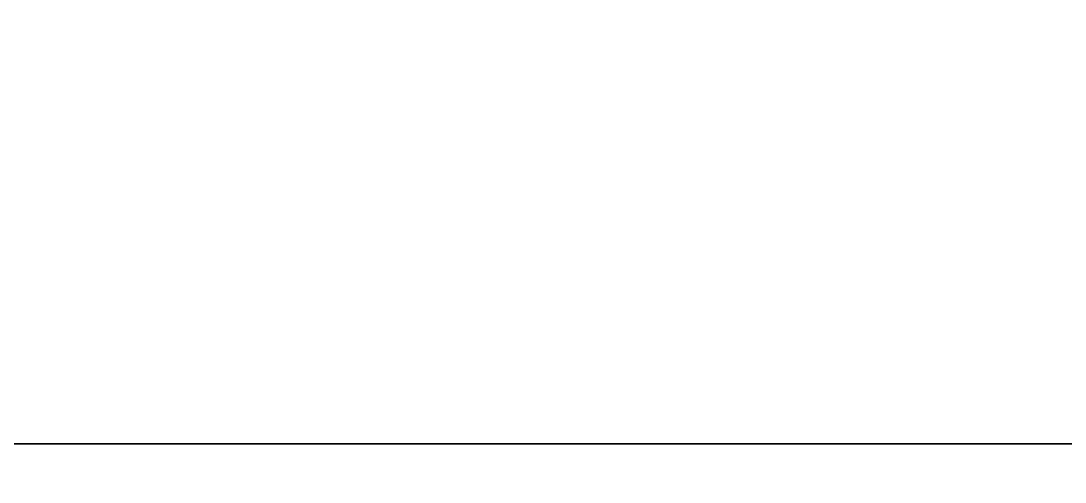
# Model space of a CAD drawing. Extents: x 0 to 6014, y -2453 to 0.
# Drawn here: x 1252 to 1588, y -1852.3 to -1703.9 of the extents above; entities that cross this region are included whole.
import ezdxf

# ---------------------------------------------------------------- set-up
doc = ezdxf.new("R2010")
doc.units = 0
doc.layers.add('LAYER0', color=7, linetype='CONTINUOUS')
doc.layers.add('LAYER1', color=7, linetype='CONTINUOUS')

msp = doc.modelspace()

# ---------------------------------------------------------------- linework, layer by layer
at = {"layer": 'LAYER0'}
for points, invisible_edges in [([(1510, -265), (4585, 0), (2107, -1840), (1510, -265)], 7), ([(1510, -265, 5), (2107, -1840, 5), (1510, 0, 5), (1510, -265, 5)], 3), ([(1510, 0, 5), (2107, -1840, 5), (4585, 0, 5), (1510, 0, 5)], 3), ([(2107, -1840, 5), (0, -10, 5), (0, -1840, 5), (2107, -1840, 5)], 1), ([(0, -10, 5), (2107, -1840, 5), (1065, -265, 5), (0, -10, 5)], 7), ([(0, -1840), (1065, -265), (2107, -1840), (0, -1840)], 3), ([(2107, -1840), (1065, -265), (1510, -265), (2107, -1840)], 5), ([(1065, -265, 5), (2107, -1840, 5), (1510, -265, 5), (1065, -265, 5)], 3), ([(2107, -1840, 5), (0, -1840), (2107, -1840), (2107, -1840, 5)], 1), ([(0, -1840), (2107, -1840, 5), (0, -1840, 5), (0, -1840)], 1)]:
    msp.add_3dface(points, dxfattribs=dict(at, invisible_edges=invisible_edges))
at = {"layer": 'LAYER1'}
for points, invisible_edges in [([(0, -1840, 5), (150, -1690, 5), (2107, -1840, 5), (0, -1840, 5)], 3), ([(2107, -1840, 5), (150, -1690, 5), (2257, -1690, 5), (2107, -1840, 5)], 5), ([(2107, -1840, 2334), (0, -1840, 5), (2107, -1840, 5), (2107, -1840, 2334)], 1), ([(0, -1840, 5), (2107, -1840, 2334), (0, -1840, 2334), (0, -1840, 5)], 1)]:
    msp.add_3dface(points, dxfattribs=dict(at, invisible_edges=invisible_edges))

# ---------------------------------------------------------------- meshes
mesh = msp.add_polymesh((11, 2), dxfattribs=at)
for k, corner in enumerate([(2257, -1690, 2334), (2257, -2453, 2334), (150, -1690, 2334), (2257, -1690, 2334), (150, -160, 2334), (150, -1690, 2334), (915, -160, 2334), (150, -160, 2334), (915, -415, 2334), (915, -160, 2334), (1660, -415, 2334), (915, -415, 2334), (1660, -150, 2334), (1660, -415, 2334), (4435, -150, 2334), (1660, -150, 2334), (4435, -790, 2334), (4435, -150, 2334), (6013.688, -790, 2334), (4435, -790, 2334), (6013.688, -640, 2334), (4585, -640, 2334)]):
    mesh.set_mesh_vertex(divmod(k, 2), corner)

doc.saveas('drawing.dxf')
